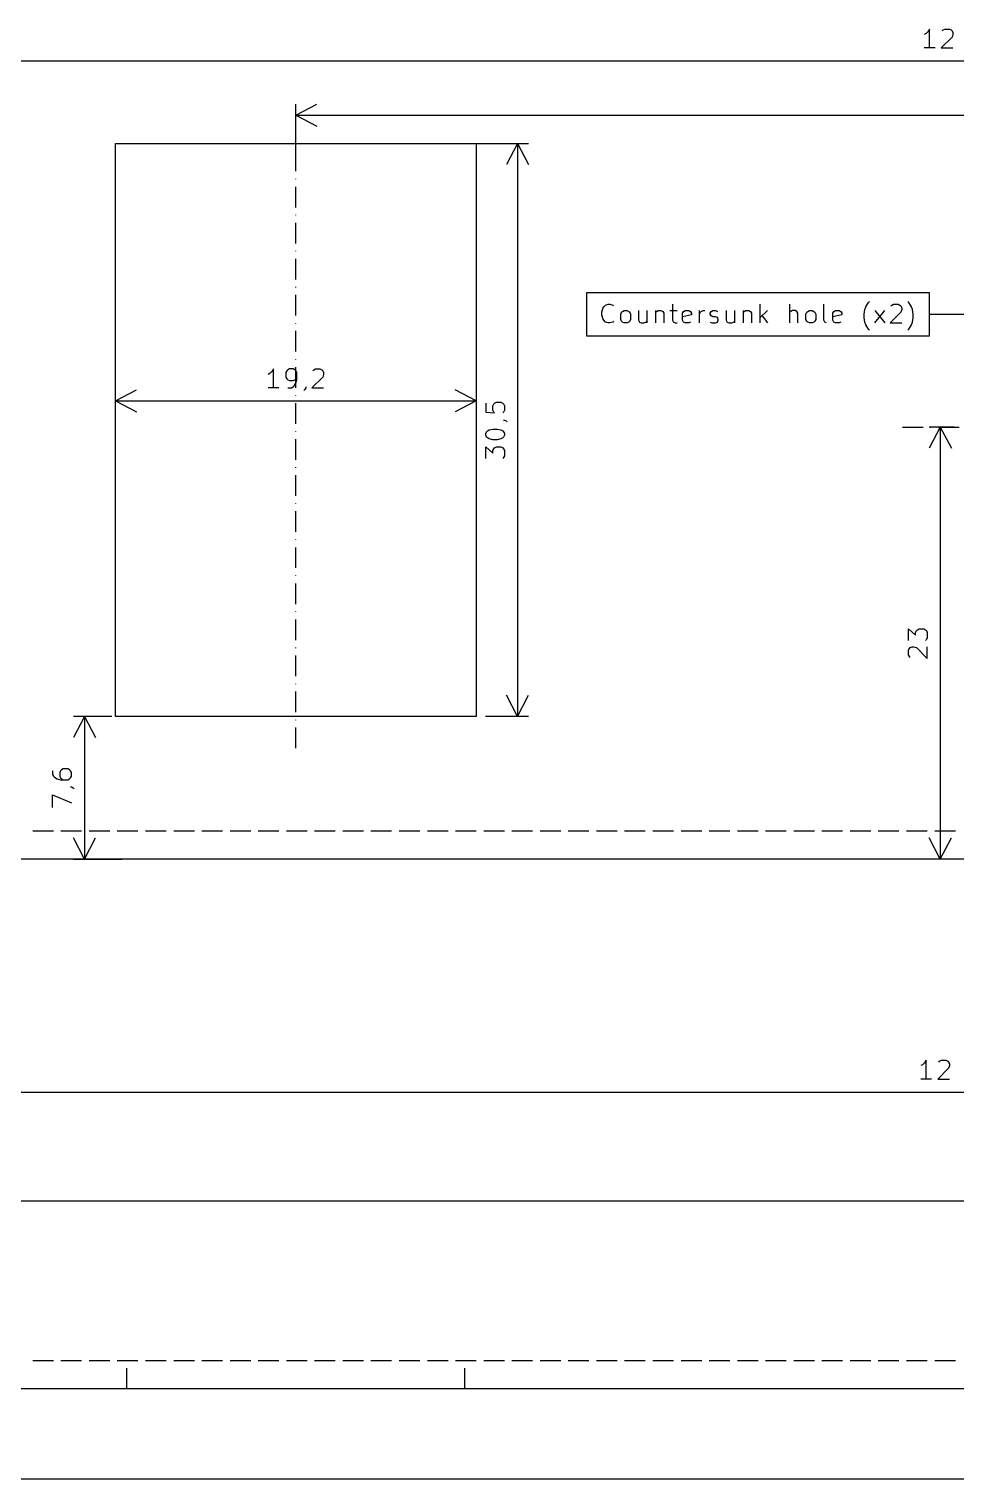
# Model space of a CAD drawing. Header units: millimetres. Extents: x 132 to 491, y -200 to -1.
# Drawn here: x 311.6 to 360.9, y -199.3 to -122.1 of the extents above; entities that cross this region are included whole.
import ezdxf

# ---------------------------------------------------------------- set-up
doc = ezdxf.new("R2010")
doc.units = ezdxf.units.MM
doc.layers.add('User.3', color=254, linetype='CONTINUOUS', true_color=0xb4dbd2)
doc.layers.add('User.4', color=57, linetype='CONTINUOUS', true_color=0x484848)

msp = doc.modelspace()

# ---------------------------------------------------------------- linework, layer by layer
at = {"layer": 'User.3', "linetype": 'CONTINUOUS'}
for p, q in [((359.341667, -122.342914), (359.246429, -122.390533)), ((359.436905, -122.247676), (359.341667, -122.342914)), ((359.532143, -122.104819), (359.436905, -122.247676)), ((359.532143, -123.104819), (359.532143, -122.104819)), ((360.722619, -122.53339), (360.151191, -123.104819)), ((360.19881, -122.200057), (360.246429, -122.152438)), ((360.246429, -122.152438), (360.341667, -122.104819)), ((360.341667, -122.104819), (360.579762, -122.104819)), ((360.579762, -122.104819), (360.675, -122.152438)), ((360.675, -122.152438), (360.722619, -122.200057)), ((360.722619, -122.200057), (360.770238, -122.295295)), ((360.770238, -122.390533), (360.722619, -122.53339)), ((360.770238, -122.295295), (360.770238, -122.390533)), ((359.817857, -123.104819), (359.246429, -123.104819)), ((360.151191, -123.104819), (360.770238, -123.104819)), ((300.05, -123.8), (423.3, -123.8)), ((325.8, -126.7), (326.926504, -126.113579)), ((325.8, -128.6), (325.8, -126.11358)), ((325.8, -126.7), (423.3, -126.7)), ((325.8, -126.7), (326.926504, -127.286421)), ((325.8, -127.76), (325.8, -127)), ((316.2, -128.2), (335.4, -128.2)), ((316.2, -158.7), (316.2, -128.2)), ((325.8, -128.18), (325.8, -128.16)), ((325.8, -129.68), (325.8, -128.58)), ((334.5, -128.2), (338.18642, -128.2)), ((335.4, -128.2), (335.4, -158.7)), ((337.6, -128.2), (337.013579, -129.326504)), ((337.6, -128.2), (337.6, -158.7)), ((337.6, -128.2), (338.186421, -129.326504)), ((325.8, -130.1), (325.8, -130.08)), ((325.8, -131.6), (325.8, -130.5)), ((325.8, -132.02), (325.8, -132)), ((325.8, -133.52), (325.8, -132.42)), ((325.8, -133.94), (325.8, -133.92)), ((325.8, -135.44), (325.8, -134.34)), ((325.8, -135.86), (325.8, -135.84)), ((325.8, -137.36), (325.8, -136.26)), ((341.274998, -136.15175), (341.274998, -138.44825)), ((359.525002, -136.15175), (341.274998, -136.15175)), ((356.280953, -136.65958), (356.328572, -136.611961)), ((358.423811, -136.65958), (358.376192, -136.611961)), ((359.525002, -138.44825), (359.525002, -136.15175)), ((342.090474, -137.18339), (342.138093, -136.992914)), ((342.090474, -137.326247), (342.090474, -137.18339)), ((342.138093, -137.516723), (342.090474, -137.326247)), ((342.138093, -136.992914), (342.185712, -136.897676)), ((342.185712, -136.897676), (342.28095, -136.802438)), ((342.28095, -136.802438), (342.423807, -136.754819)), ((342.423807, -136.754819), (342.519045, -136.754819)), ((342.519045, -136.754819), (342.661902, -136.802438)), ((342.661902, -136.802438), (342.709521, -136.850057)), ((343.090474, -137.278628), (343.138093, -137.18339)), ((343.090474, -137.564342), (343.090474, -137.278628)), ((343.138093, -137.18339), (343.185712, -137.135771)), ((343.185712, -137.135771), (343.28095, -137.088152)), ((343.28095, -137.088152), (343.423807, -137.088152)), ((343.423807, -137.088152), (343.519045, -137.135771)), ((343.519045, -137.135771), (343.566664, -137.18339)), ((343.566664, -137.18339), (343.614283, -137.278628)), ((343.614283, -137.278628), (343.614283, -137.564342)), ((344.042855, -137.088152), (344.042855, -137.611961)), ((344.471426, -137.088152), (344.471426, -137.754819)), ((344.947617, -137.088152), (344.947617, -137.754819)), ((344.947617, -137.18339), (344.995236, -137.135771)), ((344.995236, -137.135771), (345.090474, -137.088152)), ((345.090474, -137.088152), (345.233331, -137.088152)), ((345.233331, -137.088152), (345.328569, -137.135771)), ((345.328569, -137.135771), (345.376188, -137.231009)), ((345.376188, -137.231009), (345.376188, -137.754819)), ((345.709522, -137.088152), (346.090474, -137.088152)), ((345.852379, -136.754819), (345.852379, -137.611961)), ((346.376189, -137.231009), (346.423808, -137.135771)), ((346.376189, -137.611961), (346.376189, -137.231009)), ((346.852379, -137.326247), (346.376189, -137.421485)), ((346.423808, -137.135771), (346.519046, -137.088152)), ((346.519046, -137.088152), (346.709522, -137.088152)), ((346.709522, -137.088152), (346.80476, -137.135771)), ((346.80476, -137.135771), (346.852379, -137.231009)), ((346.852379, -137.231009), (346.852379, -137.326247)), ((347.280951, -137.754819), (347.280951, -137.088152)), ((347.280951, -137.278628), (347.32857, -137.18339)), ((347.32857, -137.18339), (347.376189, -137.135771)), ((347.376189, -137.135771), (347.471427, -137.088152)), ((347.471427, -137.088152), (347.566665, -137.088152)), ((347.85238, -137.231009), (347.899999, -137.135771)), ((347.85238, -137.278628), (347.85238, -137.231009)), ((347.899999, -137.373866), (347.85238, -137.278628)), ((347.899999, -137.135771), (347.995237, -137.088152)), ((347.995237, -137.421485), (347.899999, -137.373866)), ((347.995237, -137.088152), (348.138094, -137.088152)), ((348.138094, -137.088152), (348.233332, -137.135771)), ((348.709523, -137.088152), (348.709523, -137.611961)), ((349.138094, -137.088152), (349.138094, -137.754819)), ((349.614285, -137.088152), (349.614285, -137.754819)), ((349.614285, -137.18339), (349.661904, -137.135771)), ((349.661904, -137.135771), (349.757142, -137.088152)), ((349.757142, -137.088152), (349.899999, -137.088152)), ((349.899999, -137.088152), (349.995237, -137.135771)), ((349.995237, -137.135771), (350.042856, -137.231009)), ((350.042856, -137.231009), (350.042856, -137.754819)), ((350.519047, -137.754819), (350.519047, -136.754819)), ((350.899999, -137.088152), (350.519047, -137.469104)), ((350.614285, -137.373866), (350.899999, -137.754819)), ((352.090476, -137.754819), (352.090476, -136.754819)), ((352.138095, -137.135771), (352.090476, -137.18339)), ((352.233333, -137.088152), (352.138095, -137.135771)), ((352.37619, -137.088152), (352.233333, -137.088152)), ((352.471428, -137.135771), (352.37619, -137.088152)), ((352.519047, -137.231009), (352.471428, -137.135771)), ((352.519047, -137.754819), (352.519047, -137.231009)), ((352.947619, -137.278628), (352.995238, -137.18339)), ((352.947619, -137.564342), (352.947619, -137.278628)), ((352.995238, -137.18339), (353.042857, -137.135771)), ((353.042857, -137.135771), (353.138095, -137.088152)), ((353.138095, -137.088152), (353.280952, -137.088152)), ((353.280952, -137.088152), (353.37619, -137.135771)), ((353.37619, -137.135771), (353.423809, -137.18339)), ((353.423809, -137.18339), (353.471428, -137.278628)), ((353.471428, -137.278628), (353.471428, -137.564342)), ((353.9, -137.611961), (353.9, -136.754819)), ((354.376191, -137.231009), (354.42381, -137.135771)), ((354.376191, -137.611961), (354.376191, -137.231009)), ((354.852381, -137.326247), (354.376191, -137.421485)), ((354.42381, -137.135771), (354.519048, -137.088152)), ((354.519048, -137.088152), (354.709524, -137.088152)), ((354.709524, -137.088152), (354.804762, -137.135771)), ((354.804762, -137.135771), (354.852381, -137.231009)), ((354.852381, -137.231009), (354.852381, -137.326247)), ((356.042858, -137.278628), (356.090477, -137.040533)), ((356.042858, -137.469104), (356.042858, -137.278628)), ((356.090477, -137.040533), (356.138096, -136.897676)), ((356.138096, -136.897676), (356.185715, -136.802438)), ((356.185715, -136.802438), (356.280953, -136.65958)), ((356.614287, -137.754819), (357.138096, -137.088152)), ((356.614287, -137.088152), (357.138096, -137.754819)), ((357.995239, -137.18339), (357.423811, -137.754819)), ((357.47143, -136.850057), (357.519049, -136.802438)), ((357.519049, -136.802438), (357.614287, -136.754819)), ((357.614287, -136.754819), (357.852382, -136.754819)), ((357.852382, -136.754819), (357.94762, -136.802438)), ((357.94762, -136.802438), (357.995239, -136.850057)), ((357.995239, -136.850057), (358.042858, -136.945295)), ((358.042858, -137.040533), (357.995239, -137.18339)), ((358.042858, -136.945295), (358.042858, -137.040533)), ((358.519049, -136.802438), (358.423811, -136.65958)), ((358.566668, -136.897676), (358.519049, -136.802438)), ((358.614287, -137.040533), (358.566668, -136.897676)), ((358.661906, -137.278628), (358.614287, -137.040533)), ((358.661906, -137.469104), (358.661906, -137.278628)), ((361.7, -137.3), (359.525002, -137.3)), ((325.8, -137.78), (325.8, -137.76)), ((342.185712, -137.611961), (342.138093, -137.516723)), ((342.28095, -137.7072), (342.185712, -137.611961)), ((342.423807, -137.754819), (342.28095, -137.7072)), ((342.519045, -137.754819), (342.423807, -137.754819)), ((342.661902, -137.7072), (342.519045, -137.754819)), ((342.709521, -137.65958), (342.661902, -137.7072)), ((343.138093, -137.65958), (343.090474, -137.564342)), ((343.185712, -137.7072), (343.138093, -137.65958)), ((343.28095, -137.754819), (343.185712, -137.7072)), ((343.423807, -137.754819), (343.28095, -137.754819)), ((343.519045, -137.7072), (343.423807, -137.754819)), ((343.566664, -137.65958), (343.519045, -137.7072)), ((343.614283, -137.564342), (343.566664, -137.65958)), ((344.042855, -137.611961), (344.090474, -137.7072)), ((344.090474, -137.7072), (344.185712, -137.754819)), ((344.185712, -137.754819), (344.328569, -137.754819)), ((344.328569, -137.754819), (344.423807, -137.7072)), ((344.423807, -137.7072), (344.471426, -137.65958)), ((345.852379, -137.611961), (345.899998, -137.7072)), ((345.899998, -137.7072), (345.995236, -137.754819)), ((345.995236, -137.754819), (346.090474, -137.754819)), ((346.423808, -137.7072), (346.376189, -137.611961)), ((346.519046, -137.754819), (346.423808, -137.7072)), ((346.709522, -137.754819), (346.519046, -137.754819)), ((346.80476, -137.7072), (346.709522, -137.754819)), ((347.85238, -137.7072), (347.947618, -137.754819)), ((347.947618, -137.754819), (348.138094, -137.754819)), ((348.138094, -137.421485), (347.995237, -137.421485)), ((348.233332, -137.469104), (348.138094, -137.421485)), ((348.138094, -137.754819), (348.233332, -137.7072)), ((348.280951, -137.564342), (348.233332, -137.469104)), ((348.233332, -137.7072), (348.280951, -137.611961)), ((348.280951, -137.611961), (348.280951, -137.564342)), ((348.709523, -137.611961), (348.757142, -137.7072)), ((348.757142, -137.7072), (348.85238, -137.754819)), ((348.85238, -137.754819), (348.995237, -137.754819)), ((348.995237, -137.754819), (349.090475, -137.7072)), ((349.090475, -137.7072), (349.138094, -137.65958)), ((352.995238, -137.65958), (352.947619, -137.564342)), ((353.042857, -137.7072), (352.995238, -137.65958)), ((353.138095, -137.754819), (353.042857, -137.7072)), ((353.280952, -137.754819), (353.138095, -137.754819)), ((353.37619, -137.7072), (353.280952, -137.754819)), ((353.423809, -137.65958), (353.37619, -137.7072)), ((353.471428, -137.564342), (353.423809, -137.65958)), ((353.947619, -137.7072), (353.9, -137.611961)), ((354.042857, -137.754819), (353.947619, -137.7072)), ((354.42381, -137.7072), (354.376191, -137.611961)), ((354.519048, -137.754819), (354.42381, -137.7072)), ((354.709524, -137.754819), (354.519048, -137.754819)), ((354.804762, -137.7072), (354.709524, -137.754819)), ((356.090477, -137.7072), (356.042858, -137.469104)), ((356.138096, -137.850057), (356.090477, -137.7072)), ((356.185715, -137.945295), (356.138096, -137.850057)), ((356.280953, -138.088152), (356.185715, -137.945295)), ((356.328572, -138.135771), (356.280953, -138.088152)), ((357.423811, -137.754819), (358.042858, -137.754819)), ((358.376192, -138.135771), (358.423811, -138.088152)), ((358.423811, -138.088152), (358.519049, -137.945295)), ((358.519049, -137.945295), (358.566668, -137.850057)), ((358.566668, -137.850057), (358.614287, -137.7072)), ((358.614287, -137.7072), (358.661906, -137.469104)), ((325.8, -139.28), (325.8, -138.18)), ((341.274998, -138.44825), (359.525002, -138.44825)), ((325.8, -139.7), (325.8, -139.68)), ((324.419048, -140.442914), (324.32381, -140.490533)), ((324.514286, -140.347676), (324.419048, -140.442914)), ((324.609524, -140.204819), (324.514286, -140.347676)), ((324.609524, -141.204819), (324.609524, -140.204819)), ((325.32381, -140.300057), (325.276191, -140.395295)), ((325.276191, -140.395295), (325.276191, -140.63339)), ((325.371429, -140.252438), (325.32381, -140.300057)), ((325.466667, -140.204819), (325.371429, -140.252438)), ((325.657143, -140.204819), (325.466667, -140.204819)), ((325.752381, -140.252438), (325.657143, -140.204819)), ((325.8, -140.300057), (325.752381, -140.252438)), ((325.8, -141.2), (325.8, -140.1)), ((325.847619, -140.395295), (325.8, -140.300057)), ((325.847619, -140.776247), (325.847619, -140.395295)), ((326.704762, -140.300057), (326.752381, -140.252438)), ((326.752381, -140.252438), (326.847619, -140.204819)), ((326.847619, -140.204819), (327.085714, -140.204819)), ((327.085714, -140.204819), (327.180952, -140.252438)), ((327.180952, -140.252438), (327.228571, -140.300057)), ((327.228571, -140.300057), (327.27619, -140.395295)), ((327.27619, -140.490533), (327.228571, -140.63339)), ((327.27619, -140.395295), (327.27619, -140.490533)), ((324.895238, -141.204819), (324.32381, -141.204819)), ((325.276191, -140.63339), (325.32381, -140.728628)), ((325.32381, -140.728628), (325.371429, -140.776247)), ((325.371429, -140.776247), (325.466667, -140.823866)), ((325.371429, -141.204819), (325.561905, -141.204819)), ((325.466667, -140.823866), (325.657143, -140.823866)), ((325.561905, -141.204819), (325.657143, -141.1572)), ((325.657143, -140.823866), (325.752381, -140.776247)), ((325.657143, -141.1572), (325.704762, -141.10958)), ((325.704762, -141.10958), (325.8, -140.966723)), ((325.752381, -140.776247), (325.8, -140.728628)), ((325.8, -140.728628), (325.847619, -140.63339)), ((325.8, -140.966723), (325.847619, -140.776247)), ((326.32381, -141.204819), (326.276191, -141.300057)), ((326.32381, -141.1572), (326.32381, -141.204819)), ((327.228571, -140.63339), (326.657143, -141.204819)), ((326.657143, -141.204819), (327.27619, -141.204819)), ((316.2, -141.9), (317.326504, -141.313579)), ((316.2, -143.6), (316.2, -141.31358)), ((316.2, -141.9), (335.4, -141.9)), ((316.2, -141.9), (317.326504, -142.486421)), ((325.8, -141.62), (325.8, -141.6)), ((325.8, -143.12), (325.8, -142.02)), ((326.276191, -141.300057), (326.228572, -141.347676)), ((335.4, -141.9), (334.273496, -141.313579)), ((335.4, -141.9), (334.273496, -142.486421)), ((335.4, -141.31358), (335.4, -143.6)), ((335.904819, -142.021428), (335.904819, -142.497618)), ((336.33339, -142.069047), (336.381009, -142.021428)), ((336.381009, -142.021428), (336.476247, -141.973809)), ((336.476247, -141.973809), (336.714342, -141.973809)), ((336.714342, -141.973809), (336.80958, -142.021428)), ((336.80958, -142.021428), (336.8572, -142.069047)), ((335.904819, -142.497618), (336.381009, -142.545237)), ((336.285771, -142.164285), (336.33339, -142.069047)), ((336.285771, -142.40238), (336.285771, -142.164285)), ((336.33339, -142.497618), (336.285771, -142.40238)), ((336.381009, -142.545237), (336.33339, -142.497618)), ((336.8572, -142.497618), (336.80958, -142.545237)), ((336.8572, -142.069047), (336.904819, -142.164285)), ((336.904819, -142.40238), (336.8572, -142.497618)), ((336.904819, -142.164285), (336.904819, -142.40238)), ((325.8, -143.54), (325.8, -143.52)), ((335.904819, -143.640475), (335.952438, -143.545237)), ((335.952438, -143.545237), (336.000057, -143.497618)), ((336.000057, -143.497618), (336.095295, -143.449999)), ((336.095295, -143.449999), (336.285771, -143.40238)), ((336.285771, -143.40238), (336.523866, -143.40238)), ((336.523866, -143.40238), (336.714342, -143.449999)), ((336.714342, -143.449999), (336.80958, -143.497618)), ((336.80958, -143.497618), (336.8572, -143.545237)), ((336.8572, -142.926189), (336.904819, -142.926189)), ((336.8572, -143.545237), (336.904819, -143.640475)), ((336.904819, -142.926189), (337.000057, -142.973808)), ((337.000057, -142.973808), (337.047676, -143.021427)), ((358.085, -143.3), (359.185, -143.3)), ((360.1, -143.3), (359.513579, -144.426504)), ((360.85, -143.3), (359.51358, -143.3)), ((359.585, -143.3), (359.605, -143.3)), ((360.005, -143.3), (361.105, -143.3)), ((360.1, -143.3), (360.1, -166.3)), ((360.1, -143.3), (360.686421, -144.426504)), ((325.8, -145.04), (325.8, -143.94)), ((335.904819, -143.735713), (335.904819, -143.640475)), ((335.952438, -143.830951), (335.904819, -143.735713)), ((335.904819, -144.973808), (335.904819, -144.354761)), ((335.904819, -144.354761), (336.285771, -144.688094)), ((336.000057, -143.87857), (335.952438, -143.830951)), ((336.095295, -143.926189), (336.000057, -143.87857)), ((336.285771, -143.973808), (336.095295, -143.926189)), ((336.523866, -143.973808), (336.285771, -143.973808)), ((336.381009, -144.40238), (336.476247, -144.354761)), ((336.476247, -144.354761), (336.714342, -144.354761)), ((336.714342, -143.926189), (336.523866, -143.973808)), ((336.80958, -143.87857), (336.714342, -143.926189)), ((336.714342, -144.354761), (336.80958, -144.40238)), ((336.8572, -143.830951), (336.80958, -143.87857)), ((336.904819, -143.735713), (336.8572, -143.830951)), ((336.904819, -143.640475), (336.904819, -143.735713)), ((336.285771, -144.545237), (336.33339, -144.449999)), ((336.285771, -144.688094), (336.285771, -144.545237)), ((336.33339, -144.449999), (336.381009, -144.40238)), ((336.80958, -144.40238), (336.8572, -144.449999)), ((336.8572, -144.926189), (336.80958, -144.973808)), ((336.8572, -144.449999), (336.904819, -144.545237)), ((336.904819, -144.830951), (336.8572, -144.926189)), ((336.904819, -144.545237), (336.904819, -144.830951)), ((325.8, -145.46), (325.8, -145.44)), ((325.8, -146.96), (325.8, -145.86)), ((325.8, -147.38), (325.8, -147.36)), ((325.8, -148.88), (325.8, -147.78)), ((325.8, -149.3), (325.8, -149.28)), ((325.8, -150.8), (325.8, -149.7)), ((325.8, -151.22), (325.8, -151.2)), ((325.8, -152.72), (325.8, -151.62)), ((325.8, -153.14), (325.8, -153.12)), ((325.8, -154.64), (325.8, -153.54)), ((358.404819, -154.657142), (358.404819, -154.038095)), ((358.404819, -154.038095), (358.785771, -154.371428)), ((358.785771, -154.228571), (358.83339, -154.133333)), ((358.785771, -154.371428), (358.785771, -154.228571)), ((358.83339, -154.133333), (358.881009, -154.085714)), ((358.881009, -154.085714), (358.976247, -154.038095)), ((358.976247, -154.038095), (359.214342, -154.038095)), ((359.214342, -154.038095), (359.30958, -154.085714)), ((359.30958, -154.085714), (359.3572, -154.133333)), ((359.3572, -154.133333), (359.404819, -154.228571)), ((359.404819, -154.228571), (359.404819, -154.514285)), ((325.8, -155.06), (325.8, -155.04)), ((358.404819, -155.180952), (358.452438, -155.085714)), ((358.452438, -155.085714), (358.500057, -155.038095)), ((358.500057, -155.038095), (358.595295, -154.990476)), ((358.595295, -154.990476), (358.690533, -154.990476)), ((358.690533, -154.990476), (358.83339, -155.038095)), ((358.83339, -155.038095), (359.404819, -155.609523)), ((359.3572, -154.609523), (359.30958, -154.657142)), ((359.404819, -154.514285), (359.3572, -154.609523)), ((359.404819, -155.609523), (359.404819, -154.990476)), ((325.8, -156.56), (325.8, -155.46)), ((358.404819, -155.419047), (358.404819, -155.180952)), ((358.452438, -155.514285), (358.404819, -155.419047)), ((358.500057, -155.561904), (358.452438, -155.514285)), ((325.8, -156.98), (325.8, -156.96)), ((325.8, -158.48), (325.8, -157.38)), ((337.6, -158.7), (337.013579, -157.573496)), ((337.6, -158.7), (338.186421, -157.573496)), ((314.55, -158.7), (313.963579, -159.826504)), ((316, -158.7), (313.96358, -158.7)), ((314.55, -158.7), (314.55, -166.3)), ((314.55, -158.7), (315.136421, -159.826504)), ((335.4, -158.7), (316.2, -158.7)), ((325.8, -158.9), (325.8, -158.88)), ((338.18642, -158.7), (335.9, -158.7)), ((325.8, -160.4), (325.8, -159.3)), ((312.854819, -161.595238), (312.854819, -161.785714)), ((312.854819, -161.785714), (312.902438, -161.880952)), ((312.902438, -161.880952), (312.950057, -161.928571)), ((312.950057, -161.928571), (313.092914, -162.023809)), ((313.092914, -162.023809), (313.28339, -162.071428)), ((313.28339, -161.595238), (313.235771, -161.690476)), ((313.235771, -161.690476), (313.235771, -161.880952)), ((313.235771, -161.880952), (313.28339, -161.97619)), ((313.331009, -161.547619), (313.28339, -161.595238)), ((313.28339, -161.97619), (313.331009, -162.023809)), ((313.28339, -162.071428), (313.664342, -162.071428)), ((313.426247, -161.5), (313.331009, -161.547619)), ((313.331009, -162.023809), (313.426247, -162.071428)), ((313.664342, -161.5), (313.426247, -161.5)), ((313.75958, -161.547619), (313.664342, -161.5)), ((313.664342, -162.071428), (313.75958, -162.023809)), ((313.8072, -161.595238), (313.75958, -161.547619)), ((313.75958, -162.023809), (313.8072, -161.97619)), ((313.854819, -161.690476), (313.8072, -161.595238)), ((313.8072, -161.97619), (313.854819, -161.880952)), ((313.854819, -161.880952), (313.854819, -161.690476)), ((312.854819, -163.547618), (312.854819, -162.880952)), ((312.854819, -162.880952), (313.854819, -163.309523)), ((313.8072, -162.45238), (313.854819, -162.45238)), ((313.854819, -162.45238), (313.950057, -162.499999)), ((313.950057, -162.499999), (313.997676, -162.547618)), ((311.8, -164.8), (312.9, -164.8)), ((313.3, -164.8), (314.4, -164.8)), ((314.55, -166.3), (313.963579, -165.173496)), ((314.55, -166.3), (315.136421, -165.173496)), ((314.8, -164.8), (315.9, -164.8)), ((316.3, -164.8), (317.4, -164.8)), ((317.8, -164.8), (318.9, -164.8)), ((319.3, -164.8), (320.4, -164.8)), ((320.8, -164.8), (321.9, -164.8)), ((322.3, -164.8), (323.4, -164.8)), ((323.8, -164.8), (324.9, -164.8)), ((325.3, -164.8), (326.4, -164.8)), ((326.8, -164.8), (327.9, -164.8)), ((328.3, -164.8), (329.4, -164.8)), ((329.8, -164.8), (330.9, -164.8)), ((331.3, -164.8), (332.4, -164.8)), ((332.8, -164.8), (333.9, -164.8)), ((334.3, -164.8), (335.4, -164.8)), ((335.8, -164.8), (336.9, -164.8)), ((337.3, -164.8), (338.4, -164.8)), ((338.8, -164.8), (339.9, -164.8)), ((340.3, -164.8), (341.4, -164.8)), ((341.8, -164.8), (342.9, -164.8)), ((343.3, -164.8), (344.4, -164.8)), ((344.8, -164.8), (345.9, -164.8)), ((346.3, -164.8), (347.4, -164.8)), ((347.8, -164.8), (348.9, -164.8)), ((349.3, -164.8), (350.4, -164.8)), ((350.8, -164.8), (351.9, -164.8)), ((352.3, -164.8), (353.4, -164.8)), ((353.8, -164.8), (354.9, -164.8)), ((355.3, -164.8), (356.4, -164.8)), ((356.8, -164.8), (357.9, -164.8)), ((358.3, -164.8), (359.4, -164.8)), ((360.1, -166.3), (359.513579, -165.173496)), ((359.8, -164.8), (360.9, -164.8)), ((360.1, -166.3), (360.686421, -165.173496)), ((419.3, -166.3), (175.3, -166.3)), ((313.96358, -166.3), (316.55, -166.3)), ((360.85, -166.3), (359.51358, -166.3)), ((359.157143, -177.242914), (359.061905, -177.290533)), ((359.252381, -177.147676), (359.157143, -177.242914)), ((359.347619, -177.004819), (359.252381, -177.147676)), ((359.347619, -178.004819), (359.347619, -177.004819)), ((360.538095, -177.43339), (359.966667, -178.004819)), ((360.014286, -177.100057), (360.061905, -177.052438)), ((360.061905, -177.052438), (360.157143, -177.004819)), ((360.157143, -177.004819), (360.395238, -177.004819)), ((360.395238, -177.004819), (360.490476, -177.052438)), ((360.490476, -177.052438), (360.538095, -177.100057)), ((360.538095, -177.100057), (360.585714, -177.195295)), ((360.585714, -177.290533), (360.538095, -177.43339)), ((360.585714, -177.195295), (360.585714, -177.290533)), ((359.633333, -178.004819), (359.061905, -178.004819)), ((359.966667, -178.004819), (360.585714, -178.004819)), ((297.3, -178.7), (423.3, -178.7)), ((417.8, -184.5), (176.8, -184.5)), ((311.8, -193), (312.9, -193)), ((313.3, -193), (314.4, -193)), ((314.8, -193), (315.9, -193)), ((316.3, -193), (317.4, -193)), ((316.8, -194.5), (316.8, -193.4)), ((317.8, -193), (318.9, -193)), ((319.3, -193), (320.4, -193)), ((320.8, -193), (321.9, -193)), ((322.3, -193), (323.4, -193)), ((323.8, -193), (324.9, -193)), ((325.3, -193), (326.4, -193)), ((326.8, -193), (327.9, -193)), ((328.3, -193), (329.4, -193)), ((329.8, -193), (330.9, -193)), ((331.3, -193), (332.4, -193)), ((332.8, -193), (333.9, -193)), ((334.3, -193), (335.4, -193)), ((334.8, -194.5), (334.8, -193.4)), ((335.8, -193), (336.9, -193)), ((337.3, -193), (338.4, -193)), ((338.8, -193), (339.9, -193)), ((340.3, -193), (341.4, -193)), ((341.8, -193), (342.9, -193)), ((343.3, -193), (344.4, -193)), ((344.8, -193), (345.9, -193)), ((346.3, -193), (347.4, -193)), ((347.8, -193), (348.9, -193)), ((349.3, -193), (350.4, -193)), ((350.8, -193), (351.9, -193)), ((352.3, -193), (353.4, -193)), ((353.8, -193), (354.9, -193)), ((355.3, -193), (356.4, -193)), ((356.8, -193), (357.9, -193)), ((358.3, -193), (359.4, -193)), ((359.8, -193), (360.9, -193)), ((423.3, -194.5), (171.3, -194.5)), ((423.3, -199.3), (171.3, -199.3))]:
    msp.add_line(p, q, dxfattribs=at)
at = {"layer": 'User.4', "linetype": 'CONTINUOUS'}
for p, q in [((316.2, -128.2), (335.4, -128.2)), ((316.2, -158.7), (316.2, -128.2)), ((335.4, -128.2), (335.4, -158.7)), ((335.4, -158.7), (316.2, -158.7)), ((311.8, -164.8), (312.9, -164.8)), ((313.3, -164.8), (314.4, -164.8)), ((314.8, -164.8), (315.9, -164.8)), ((316.3, -164.8), (317.4, -164.8)), ((317.8, -164.8), (318.9, -164.8)), ((319.3, -164.8), (320.4, -164.8)), ((320.8, -164.8), (321.9, -164.8)), ((322.3, -164.8), (323.4, -164.8)), ((323.8, -164.8), (324.9, -164.8)), ((325.3, -164.8), (326.4, -164.8)), ((326.8, -164.8), (327.9, -164.8)), ((328.3, -164.8), (329.4, -164.8)), ((329.8, -164.8), (330.9, -164.8)), ((331.3, -164.8), (332.4, -164.8)), ((332.8, -164.8), (333.9, -164.8)), ((334.3, -164.8), (335.4, -164.8)), ((335.8, -164.8), (336.9, -164.8)), ((337.3, -164.8), (338.4, -164.8)), ((338.8, -164.8), (339.9, -164.8)), ((340.3, -164.8), (341.4, -164.8)), ((341.8, -164.8), (342.9, -164.8)), ((343.3, -164.8), (344.4, -164.8)), ((344.8, -164.8), (345.9, -164.8)), ((346.3, -164.8), (347.4, -164.8)), ((347.8, -164.8), (348.9, -164.8)), ((349.3, -164.8), (350.4, -164.8)), ((350.8, -164.8), (351.9, -164.8)), ((352.3, -164.8), (353.4, -164.8)), ((353.8, -164.8), (354.9, -164.8)), ((355.3, -164.8), (356.4, -164.8)), ((356.8, -164.8), (357.9, -164.8)), ((358.3, -164.8), (359.4, -164.8)), ((359.8, -164.8), (360.9, -164.8)), ((419.3, -166.3), (175.3, -166.3)), ((417.8, -184.5), (176.8, -184.5)), ((311.8, -193), (312.9, -193)), ((313.3, -193), (314.4, -193)), ((314.8, -193), (315.9, -193)), ((316.3, -193), (317.4, -193)), ((316.8, -194.5), (316.8, -193.4)), ((317.8, -193), (318.9, -193)), ((319.3, -193), (320.4, -193)), ((320.8, -193), (321.9, -193)), ((322.3, -193), (323.4, -193)), ((323.8, -193), (324.9, -193)), ((325.3, -193), (326.4, -193)), ((326.8, -193), (327.9, -193)), ((328.3, -193), (329.4, -193)), ((329.8, -193), (330.9, -193)), ((331.3, -193), (332.4, -193)), ((332.8, -193), (333.9, -193)), ((334.3, -193), (335.4, -193)), ((334.8, -194.5), (334.8, -193.4)), ((335.8, -193), (336.9, -193)), ((337.3, -193), (338.4, -193)), ((338.8, -193), (339.9, -193)), ((340.3, -193), (341.4, -193)), ((341.8, -193), (342.9, -193)), ((343.3, -193), (344.4, -193)), ((344.8, -193), (345.9, -193)), ((346.3, -193), (347.4, -193)), ((347.8, -193), (348.9, -193)), ((349.3, -193), (350.4, -193)), ((350.8, -193), (351.9, -193)), ((352.3, -193), (353.4, -193)), ((353.8, -193), (354.9, -193)), ((355.3, -193), (356.4, -193)), ((356.8, -193), (357.9, -193)), ((358.3, -193), (359.4, -193)), ((359.8, -193), (360.9, -193)), ((423.3, -194.5), (171.3, -194.5))]:
    msp.add_line(p, q, dxfattribs=at)

doc.saveas('drawing.dxf')
